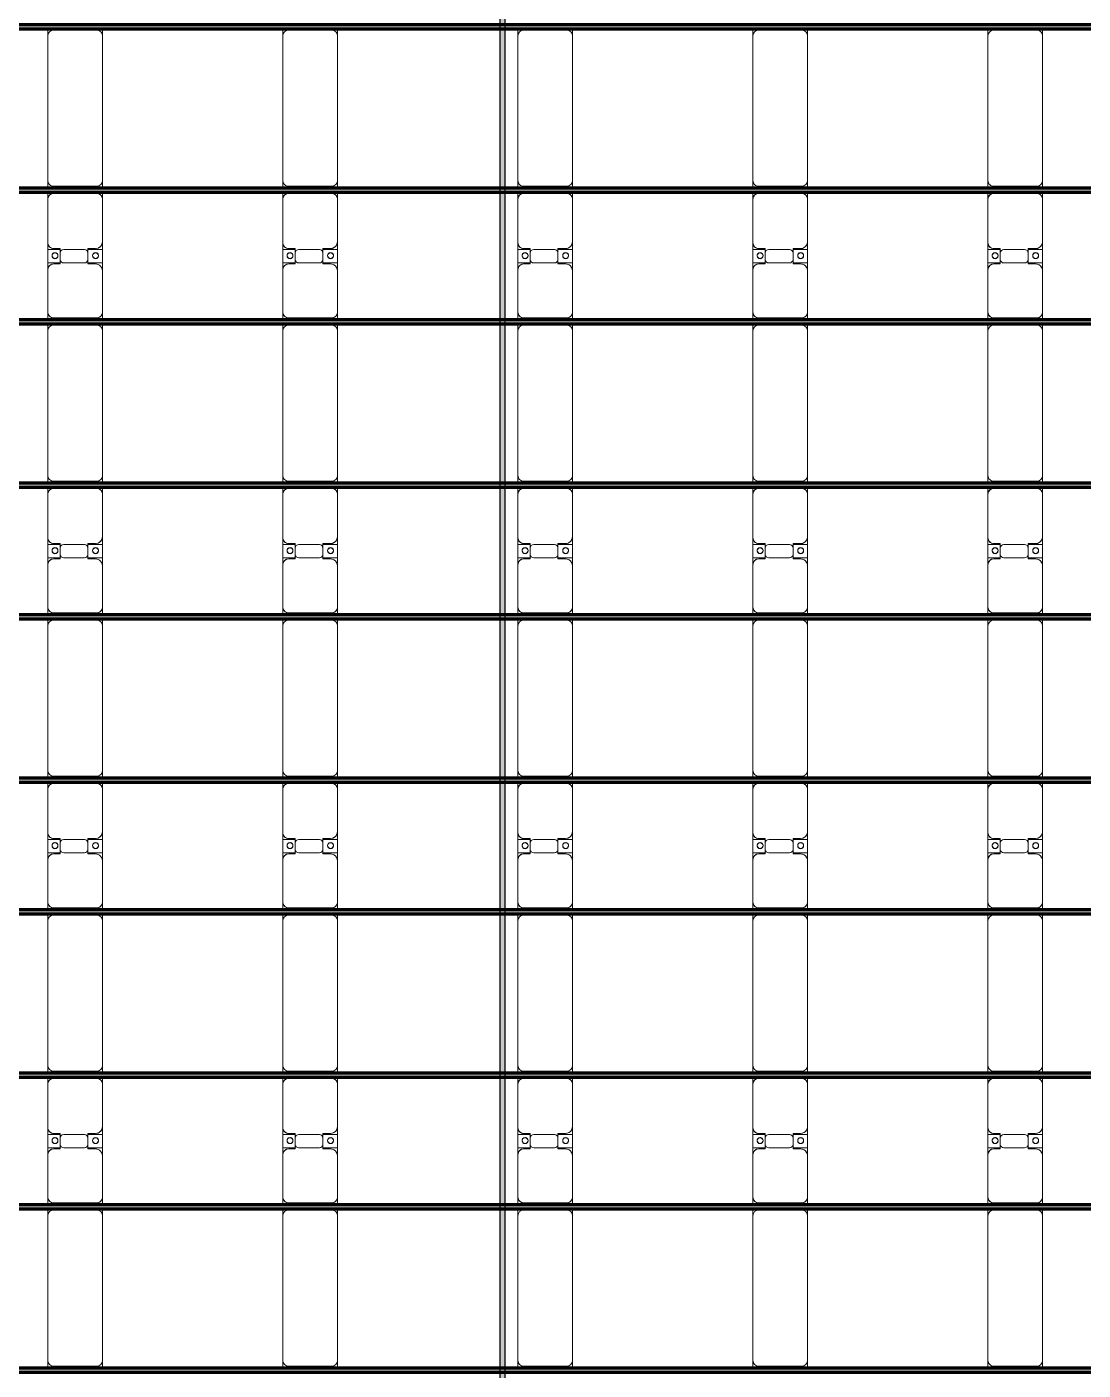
# Model space of a CAD drawing. Header units: millimetres. Extents: x -291190 to 146725, y 19759 to 185158.
# Drawn here: x -29590 to -20602, y 132090 to 143520 of the extents above; entities that cross this region are included whole.
import ezdxf

# ---------------------------------------------------------------- set-up
doc = ezdxf.new("R2010")
doc.units = ezdxf.units.MM
doc.layers.add('A-GENM', color=13, linetype='Continuous', lineweight=9)
doc.layers.add('S-BEAM', color=12, linetype='Continuous', lineweight=9)

# ---------------------------------------------------------------- blocks, each defined once
blk = doc.blocks.new('Dai phao do pin - DẢI PHAO ĐỠ PIN-51784-KHUNG KẾT CẤU BÈ PIN 4')
at = {"layer": 'A-GENM', "color": 7}
for p, q in [((11873, 242), (11930, 242)), ((11873, 242), (11930, 242)), ((13160, 242), (11930, 242)), ((13160, 242), (13223, 242)), ((13160, 242), (13223, 242)), ((13263, 242), (13320, 242)), ((13263, 242), (13320, 242)), ((13680, 242), (13320, 242)), ((13680, 242), (13862, 242)), ((13862, 242), (13680, 242)), ((13748, 242), (13930, 242)), ((13748, 116), (13748, 242)), ((13930, 242), (13748, 242)), ((13862, 242), (13862, 116)), ((14280, 242), (13930, 242)), ((14280, 242), (14343, 242)), ((14280, 242), (14343, 242)), ((14383, 242), (14440, 242)), ((14383, 242), (14440, 242)), ((15670, 242), (14440, 242)), ((15670, 242), (15733, 242)), ((15670, 242), (15733, 242)), ((15773, 242), (15830, 242)), ((15773, 242), (15830, 242)), ((16190, 242), (15830, 242)), ((16190, 242), (16372, 242)), ((16372, 242), (16190, 242)), ((16258, 242), (16440, 242)), ((16258, 116), (16258, 242)), ((16440, 242), (16258, 242)), ((16372, 242), (16372, 116)), ((16790, 242), (16440, 242)), ((16790, 242), (16853, 242)), ((16790, 242), (16853, 242)), ((16893, 242), (16950, 242)), ((16893, 242), (16950, 242)), ((18180, 242), (16950, 242)), ((18180, 242), (18243, 242)), ((18180, 242), (18243, 242)), ((18283, 242), (18340, 242)), ((18283, 242), (18340, 242)), ((18700, 242), (18340, 242)), ((18700, 242), (18882, 242)), ((18882, 242), (18700, 242)), ((18768, 242), (18950, 242)), ((18768, 116), (18768, 242)), ((18950, 242), (18768, 242)), ((18882, 242), (18882, 116)), ((19300, 242), (18950, 242)), ((19300, 242), (19363, 242)), ((19300, 242), (19363, 242)), ((19403, 242), (19460, 242)), ((19403, 242), (19460, 242)), ((20690, 242), (19460, 242)), ((20690, 242), (20753, 242)), ((20690, 242), (20753, 242)), ((20793, 242), (20850, 242)), ((20793, 242), (20850, 242)), ((21210, 242), (20850, 242)), ((21210, 242), (21392, 242)), ((21392, 242), (21210, 242)), ((21278, 242), (21460, 242)), ((21278, 116), (21278, 242)), ((21460, 242), (21278, 242)), ((21392, 242), (21392, 116)), ((21810, 242), (21460, 242)), ((21810, 242), (21873, 242)), ((21810, 242), (21873, 242)), ((21913, 242), (21970, 242)), ((21913, 242), (21970, 242)), ((23200, 242), (21970, 242)), ((23200, 242), (23263, 242)), ((23200, 242), (23263, 242)), ((11880, 192), (11880, -173)), ((13210, -173), (13210, 192)), ((13270, 192), (13270, -173)), ((13740, 118), (13740, 182)), ((13832, 118), (13740, 118)), ((13870, 118), (13778, 118)), ((13870, 182), (13870, 118)), ((14330, -173), (14330, 192)), ((14390, 192), (14390, -173)), ((15720, -173), (15720, 192)), ((15780, 192), (15780, -173)), ((16250, 118), (16250, 182)), ((16342, 118), (16250, 118)), ((16380, 118), (16288, 118)), ((16380, 182), (16380, 118)), ((16840, -173), (16840, 192)), ((16900, 192), (16900, -173)), ((18230, -173), (18230, 192)), ((18290, 192), (18290, -173)), ((18760, 118), (18760, 182)), ((18852, 118), (18760, 118)), ((18890, 118), (18798, 118)), ((18890, 182), (18890, 118)), ((19350, -173), (19350, 192)), ((19410, 192), (19410, -173)), ((20740, -173), (20740, 192)), ((20800, 192), (20800, -173)), ((21270, 118), (21270, 182)), ((21362, 118), (21270, 118)), ((21400, 118), (21308, 118)), ((21400, 182), (21400, 118)), ((21860, -173), (21860, 192)), ((21920, 192), (21920, -173)), ((23250, -173), (23250, 192)), ((13748, 88), (13748, -88)), ((13862, -88), (13862, 88)), ((16258, 88), (16258, -88)), ((16372, -88), (16372, 88)), ((18768, 88), (18768, -88)), ((18882, -88), (18882, 88)), ((21278, 88), (21278, -88)), ((21392, -88), (21392, 88)), ((11930, -223), (11873, -223)), ((11930, -223), (11873, -223)), ((11930, -223), (13160, -223)), ((13223, -223), (13160, -223)), ((13223, -223), (13160, -223)), ((13320, -223), (13263, -223)), ((13320, -223), (13263, -223)), ((13320, -223), (13690, -223)), ((13862, -223), (13690, -223)), ((13690, -223), (13862, -223)), ((13740, -173), (13740, -118)), ((13740, -118), (13832, -118)), ((13748, -223), (13748, -116)), ((13748, -169), (13748, -202)), ((13920, -223), (13748, -223)), ((13748, -223), (13920, -223)), ((13778, -118), (13870, -118)), ((13862, -116), (13862, -223)), ((13870, -118), (13870, -173)), ((13920, -223), (14280, -223)), ((14343, -223), (14280, -223)), ((14343, -223), (14280, -223)), ((14440, -223), (14383, -223)), ((14440, -223), (14383, -223)), ((14440, -223), (15670, -223)), ((15733, -223), (15670, -223)), ((15733, -223), (15670, -223)), ((15830, -223), (15773, -223)), ((15830, -223), (15773, -223)), ((15830, -223), (16200, -223)), ((16372, -223), (16200, -223)), ((16200, -223), (16372, -223)), ((16250, -173), (16250, -118)), ((16250, -118), (16342, -118)), ((16258, -223), (16258, -116)), ((16258, -169), (16258, -202)), ((16430, -223), (16258, -223)), ((16258, -223), (16430, -223)), ((16288, -118), (16380, -118)), ((16372, -116), (16372, -223)), ((16380, -118), (16380, -173)), ((16430, -223), (16790, -223)), ((16853, -223), (16790, -223)), ((16853, -223), (16790, -223)), ((16950, -223), (16893, -223)), ((16950, -223), (16893, -223)), ((16950, -223), (18180, -223)), ((18243, -223), (18180, -223)), ((18243, -223), (18180, -223)), ((18340, -223), (18283, -223)), ((18340, -223), (18283, -223)), ((18340, -223), (18710, -223)), ((18882, -223), (18710, -223)), ((18710, -223), (18882, -223)), ((18760, -173), (18760, -118)), ((18760, -118), (18852, -118)), ((18768, -223), (18768, -116)), ((18768, -169), (18768, -202)), ((18940, -223), (18768, -223)), ((18768, -223), (18940, -223)), ((18798, -118), (18890, -118)), ((18882, -116), (18882, -223)), ((18890, -118), (18890, -173)), ((18940, -223), (19300, -223)), ((19363, -223), (19300, -223)), ((19363, -223), (19300, -223)), ((19460, -223), (19403, -223)), ((19460, -223), (19403, -223)), ((19460, -223), (20690, -223)), ((20753, -223), (20690, -223)), ((20753, -223), (20690, -223)), ((20850, -223), (20793, -223)), ((20850, -223), (20793, -223)), ((20850, -223), (21220, -223)), ((21392, -223), (21220, -223)), ((21220, -223), (21392, -223)), ((21270, -173), (21270, -118)), ((21270, -118), (21362, -118)), ((21278, -223), (21278, -116)), ((21278, -169), (21278, -202)), ((21450, -223), (21278, -223)), ((21278, -223), (21450, -223)), ((21308, -118), (21400, -118)), ((21392, -116), (21392, -223)), ((21400, -118), (21400, -173)), ((21450, -223), (21810, -223)), ((21873, -223), (21810, -223)), ((21873, -223), (21810, -223)), ((21970, -223), (21913, -223)), ((21970, -223), (21913, -223)), ((21970, -223), (23200, -223)), ((23263, -223), (23200, -223)), ((23263, -223), (23200, -223))]:
    blk.add_line(p, q, dxfattribs=at)
for centre, radius, start, end in [((11930, 192), 50, 90, 180), ((11930, 192), 50, 105, 120), ((13160, 192), 50, 360, 90), ((13160, 192), 50, 60, 90), ((13320, 192), 50, 90, 180), ((13320, 192), 50, 105, 180), ((13680, 182), 60, 360, 90), ((13680, 182), 60, 45, 60), ((13680, 182), 60, 360, 60), ((13680, 182), 60, 45, 60), ((13930, 182), 60, 90, 180), ((13930, 182), 60, 120, 180), ((14280, 192), 50, 360, 90), ((14280, 192), 50, 360, 75), ((14440, 192), 50, 90, 180), ((14440, 192), 50, 105, 120), ((15670, 192), 50, 360, 90), ((15670, 192), 50, 60, 90), ((15830, 192), 50, 90, 180), ((15830, 192), 50, 105, 180), ((16190, 182), 60, 360, 90), ((16190, 182), 60, 45, 60), ((16190, 182), 60, 360, 60), ((16190, 182), 60, 45, 60), ((16440, 182), 60, 90, 180), ((16440, 182), 60, 120, 180), ((16790, 192), 50, 360, 90), ((16790, 192), 50, 360, 75), ((16950, 192), 50, 90, 180), ((16950, 192), 50, 105, 120), ((18180, 192), 50, 360, 90), ((18180, 192), 50, 60, 90), ((18340, 192), 50, 90, 180), ((18340, 192), 50, 105, 180), ((18700, 182), 60, 360, 90), ((18700, 182), 60, 45, 60), ((18700, 182), 60, 360, 60), ((18700, 182), 60, 45, 60), ((18950, 182), 60, 90, 180), ((18950, 182), 60, 120, 180), ((19300, 192), 50, 360, 90), ((19300, 192), 50, 360, 75), ((19460, 192), 50, 90, 180), ((19460, 192), 50, 105, 120), ((20690, 192), 50, 360, 90), ((20690, 192), 50, 60, 90), ((20850, 192), 50, 90, 180), ((20850, 192), 50, 105, 180), ((21210, 182), 60, 360, 90), ((21210, 182), 60, 45, 60), ((21210, 182), 60, 360, 60), ((21210, 182), 60, 45, 60), ((21460, 182), 60, 90, 180), ((21460, 182), 60, 120, 180), ((21810, 192), 50, 360, 90), ((21810, 192), 50, 360, 75), ((21970, 192), 50, 90, 180), ((21970, 192), 50, 105, 120), ((23200, 192), 50, 360, 90), ((23200, 192), 50, 60, 90), ((11930, 192), 50, 150, 180), ((13160, 192), 50, 15, 30), ((13778, 88), 30, 90, 180), ((13799, 183), 25, 0, 180), ((13799, 183), 25, 360, 165), ((13799, 183), 25, 180, 0), ((13801, 183), 25, 0, 180), ((13801, 183), 25, 90, 180), ((13801, 183), 25, 180, 0), ((13801, 183), 25, 180, 270), ((13799, 183), 25, 210, 255), ((13799, 183), 25, 270, 360), ((13801, 183), 25, 15, 75), ((13801, 183), 25, 285, 330), ((13832, 88), 30, 360, 90), ((14440, 192), 50, 150, 180), ((15670, 192), 50, 15, 30), ((16288, 88), 30, 90, 180), ((16309, 183), 25, 0, 180), ((16309, 183), 25, 360, 165), ((16309, 183), 25, 180, 0), ((16311, 183), 25, 0, 180), ((16311, 183), 25, 90, 180), ((16311, 183), 25, 180, 0), ((16311, 183), 25, 180, 270), ((16309, 183), 25, 210, 255), ((16309, 183), 25, 270, 360), ((16311, 183), 25, 15, 75), ((16311, 183), 25, 285, 330), ((16342, 88), 30, 360, 90), ((16950, 192), 50, 150, 180), ((18180, 192), 50, 15, 30), ((18798, 88), 30, 90, 180), ((18819, 183), 25, 0, 180), ((18819, 183), 25, 360, 165), ((18819, 183), 25, 180, 0), ((18821, 183), 25, 0, 180), ((18821, 183), 25, 90, 180), ((18821, 183), 25, 180, 0), ((18821, 183), 25, 180, 270), ((18819, 183), 25, 210, 255), ((18819, 183), 25, 270, 360), ((18821, 183), 25, 15, 75), ((18821, 183), 25, 285, 330), ((18852, 88), 30, 360, 90), ((19460, 192), 50, 150, 180), ((20690, 192), 50, 15, 30), ((21308, 88), 30, 90, 180), ((21329, 183), 25, 0, 180), ((21329, 183), 25, 360, 165), ((21329, 183), 25, 180, 0), ((21331, 183), 25, 0, 180), ((21331, 183), 25, 90, 180), ((21331, 183), 25, 180, 0), ((21331, 183), 25, 180, 270), ((21329, 183), 25, 210, 255), ((21329, 183), 25, 270, 360), ((21331, 183), 25, 15, 75), ((21331, 183), 25, 285, 330), ((21362, 88), 30, 360, 90), ((21970, 192), 50, 150, 180), ((23200, 192), 50, 15, 30), ((13778, -88), 30, 180, 270), ((13832, -88), 30, 270, 360), ((16288, -88), 30, 180, 270), ((16342, -88), 30, 270, 360), ((18798, -88), 30, 180, 270), ((18852, -88), 30, 270, 360), ((21308, -88), 30, 180, 270), ((21362, -88), 30, 270, 360), ((11930, -173), 50, 180, 270), ((11930, -173), 50, 180, 210), ((11930, -173), 50, 240, 270), ((13160, -173), 50, 270, 360), ((13160, -173), 50, 285, 300), ((13160, -173), 50, 330, 360), ((13320, -173), 50, 180, 270), ((13320, -173), 50, 180, 255), ((13690, -173), 50, 270, 360), ((13690, -173), 50, 285, 360), ((13690, -173), 50, 315, 0), ((13690, -173), 50, 315, 0), ((13799, -162), 25, 0, 180), ((13799, -162), 25, 105, 165), ((13799, -162), 25, 180, 0), ((13799, -162), 25, 195, 360), ((13801, -162), 25, 0, 180), ((13801, -162), 25, 105, 180), ((13801, -162), 25, 180, 0), ((13801, -162), 25, 180, 270), ((13799, -162), 25, 360, 75), ((13801, -162), 25, 15, 75), ((13801, -162), 25, 285, 345), ((13920, -173), 50, 180, 270), ((13920, -173), 50, 180, 255), ((13920, -173), 50, 210, 225), ((13920, -173), 50, 210, 225), ((14280, -173), 50, 270, 360), ((14280, -173), 50, 285, 360), ((14440, -173), 50, 180, 270), ((14440, -173), 50, 180, 210), ((14440, -173), 50, 240, 270), ((15670, -173), 50, 270, 360), ((15670, -173), 50, 285, 300), ((15670, -173), 50, 330, 360), ((15830, -173), 50, 180, 270), ((15830, -173), 50, 180, 255), ((16200, -173), 50, 270, 360), ((16200, -173), 50, 285, 360), ((16200, -173), 50, 315, 0), ((16200, -173), 50, 315, 0), ((16309, -162), 25, 0, 180), ((16309, -162), 25, 105, 165), ((16309, -162), 25, 180, 360), ((16309, -162), 25, 195, 360), ((16311, -162), 25, 0, 180), ((16311, -162), 25, 105, 180), ((16311, -162), 25, 180, 0), ((16311, -162), 25, 180, 270), ((16309, -162), 25, 360, 75), ((16311, -162), 25, 15, 75), ((16311, -162), 25, 285, 345), ((16430, -173), 50, 180, 270), ((16430, -173), 50, 180, 255), ((16430, -173), 50, 210, 225), ((16430, -173), 50, 210, 225), ((16790, -173), 50, 270, 360), ((16790, -173), 50, 285, 360), ((16950, -173), 50, 180, 270), ((16950, -173), 50, 180, 210), ((16950, -173), 50, 240, 270), ((18180, -173), 50, 270, 360), ((18180, -173), 50, 285, 300), ((18180, -173), 50, 330, 360), ((18340, -173), 50, 180, 270), ((18340, -173), 50, 180, 255), ((18710, -173), 50, 270, 360), ((18710, -173), 50, 285, 360), ((18710, -173), 50, 315, 0), ((18710, -173), 50, 315, 0), ((18819, -162), 25, 0, 180), ((18819, -162), 25, 105, 165), ((18819, -162), 25, 180, 0), ((18819, -162), 25, 195, 360), ((18821, -162), 25, 0, 180), ((18821, -162), 25, 105, 180), ((18821, -162), 25, 180, 0), ((18821, -162), 25, 180, 270), ((18819, -162), 25, 360, 75), ((18821, -162), 25, 15, 75), ((18821, -162), 25, 285, 345), ((18940, -173), 50, 180, 270), ((18940, -173), 50, 180, 255), ((18940, -173), 50, 210, 225), ((18940, -173), 50, 210, 225), ((19300, -173), 50, 270, 360), ((19300, -173), 50, 285, 360), ((19460, -173), 50, 180, 270), ((19460, -173), 50, 180, 210), ((19460, -173), 50, 240, 270), ((20690, -173), 50, 270, 360), ((20690, -173), 50, 285, 300), ((20690, -173), 50, 330, 360), ((20850, -173), 50, 180, 270), ((20850, -173), 50, 180, 255), ((21220, -173), 50, 270, 360), ((21220, -173), 50, 285, 360), ((21220, -173), 50, 315, 360), ((21220, -173), 50, 315, 360), ((21329, -162), 25, 0, 180), ((21329, -162), 25, 105, 165), ((21329, -162), 25, 180, 0), ((21329, -162), 25, 195, 360), ((21331, -162), 25, 0, 180), ((21331, -162), 25, 105, 180), ((21331, -162), 25, 180, 0), ((21331, -162), 25, 180, 270), ((21329, -162), 25, 360, 75), ((21331, -162), 25, 15, 75), ((21331, -162), 25, 285, 345), ((21450, -173), 50, 180, 270), ((21450, -173), 50, 180, 255), ((21450, -173), 50, 210, 225), ((21450, -173), 50, 210, 225), ((21810, -173), 50, 270, 360), ((21810, -173), 50, 285, 360), ((21970, -173), 50, 180, 270), ((21970, -173), 50, 180, 210), ((21970, -173), 50, 240, 270), ((23200, -173), 50, 270, 360), ((23200, -173), 50, 285, 300), ((23200, -173), 50, 330, 360)]:
    blk.add_arc(centre, radius, start, end, dxfattribs=at)
blk = doc.blocks.new('Dai phao do pin - DẢI PHAO ĐỠ PIN-V15-KHUNG KẾT CẤU BÈ PIN 4')
at = {"layer": 'A-GENM', "color": 7}
for p, q in [((11873, 242), (11930, 242)), ((11873, 242), (11930, 242)), ((13160, 242), (11930, 242)), ((13160, 242), (13223, 242)), ((13160, 242), (13223, 242)), ((13263, 242), (13320, 242)), ((13263, 242), (13320, 242)), ((13680, 242), (13320, 242)), ((13680, 242), (13862, 242)), ((13862, 242), (13680, 242)), ((13748, 242), (13930, 242)), ((13748, 116), (13748, 242)), ((13930, 242), (13748, 242)), ((13862, 242), (13862, 116)), ((14280, 242), (13930, 242)), ((14280, 242), (14343, 242)), ((14280, 242), (14343, 242)), ((14383, 242), (14440, 242)), ((14383, 242), (14440, 242)), ((15670, 242), (14440, 242)), ((15670, 242), (15733, 242)), ((15670, 242), (15733, 242)), ((15773, 242), (15830, 242)), ((15773, 242), (15830, 242)), ((16190, 242), (15830, 242)), ((16190, 242), (16372, 242)), ((16372, 242), (16190, 242)), ((16258, 242), (16440, 242)), ((16258, 116), (16258, 242)), ((16440, 242), (16258, 242)), ((16372, 242), (16372, 116)), ((16790, 242), (16440, 242)), ((16790, 242), (16853, 242)), ((16790, 242), (16853, 242)), ((16893, 242), (16950, 242)), ((16893, 242), (16950, 242)), ((18180, 242), (16950, 242)), ((18180, 242), (18243, 242)), ((18180, 242), (18243, 242)), ((18283, 242), (18340, 242)), ((18283, 242), (18340, 242)), ((18700, 242), (18340, 242)), ((18700, 242), (18882, 242)), ((18882, 242), (18700, 242)), ((18768, 242), (18950, 242)), ((18768, 116), (18768, 242)), ((18950, 242), (18768, 242)), ((18882, 242), (18882, 116)), ((19300, 242), (18950, 242)), ((19300, 242), (19363, 242)), ((19300, 242), (19363, 242)), ((19403, 242), (19460, 242)), ((19403, 242), (19460, 242)), ((20690, 242), (19460, 242)), ((20690, 242), (20753, 242)), ((20690, 242), (20753, 242)), ((20793, 242), (20850, 242)), ((20793, 242), (20850, 242)), ((21210, 242), (20850, 242)), ((21210, 242), (21392, 242)), ((21392, 242), (21210, 242)), ((21278, 242), (21460, 242)), ((21278, 116), (21278, 242)), ((21460, 242), (21278, 242)), ((21392, 242), (21392, 116)), ((21810, 242), (21460, 242)), ((21810, 242), (21873, 242)), ((21810, 242), (21873, 242)), ((21913, 242), (21970, 242)), ((21913, 242), (21970, 242)), ((23200, 242), (21970, 242)), ((23200, 242), (23263, 242)), ((23200, 242), (23263, 242)), ((11880, 192), (11880, -173)), ((13210, -173), (13210, 192)), ((13270, 192), (13270, -173)), ((13740, 118), (13740, 182)), ((13832, 118), (13740, 118)), ((13870, 118), (13778, 118)), ((13870, 182), (13870, 118)), ((14330, -173), (14330, 192)), ((14390, 192), (14390, -173)), ((15720, -173), (15720, 192)), ((15780, 192), (15780, -173)), ((16250, 118), (16250, 182)), ((16342, 118), (16250, 118)), ((16380, 118), (16288, 118)), ((16380, 182), (16380, 118)), ((16840, -173), (16840, 192)), ((16900, 192), (16900, -173)), ((18230, -173), (18230, 192)), ((18290, 192), (18290, -173)), ((18760, 118), (18760, 182)), ((18852, 118), (18760, 118)), ((18890, 118), (18798, 118)), ((18890, 182), (18890, 118)), ((19350, -173), (19350, 192)), ((19410, 192), (19410, -173)), ((20740, -173), (20740, 192)), ((20800, 192), (20800, -173)), ((21270, 118), (21270, 182)), ((21362, 118), (21270, 118)), ((21400, 118), (21308, 118)), ((21400, 182), (21400, 118)), ((21860, -173), (21860, 192)), ((21920, 192), (21920, -173)), ((23250, -173), (23250, 192)), ((13748, 88), (13748, -88)), ((13862, -88), (13862, 88)), ((16258, 88), (16258, -88)), ((16372, -88), (16372, 88)), ((18768, 88), (18768, -88)), ((18882, -88), (18882, 88)), ((21278, 88), (21278, -88)), ((21392, -88), (21392, 88)), ((11930, -223), (11873, -223)), ((11930, -223), (11873, -223)), ((11930, -223), (13160, -223)), ((13223, -223), (13160, -223)), ((13223, -223), (13160, -223)), ((13320, -223), (13263, -223)), ((13320, -223), (13263, -223)), ((13320, -223), (13690, -223)), ((13862, -223), (13690, -223)), ((13690, -223), (13862, -223)), ((13740, -173), (13740, -118)), ((13740, -118), (13832, -118)), ((13748, -223), (13748, -116)), ((13748, -175), (13748, -202)), ((13920, -223), (13748, -223)), ((13748, -223), (13920, -223)), ((13778, -118), (13870, -118)), ((13862, -116), (13862, -223)), ((13870, -118), (13870, -173)), ((13920, -223), (14280, -223)), ((14343, -223), (14280, -223)), ((14343, -223), (14280, -223)), ((14440, -223), (14383, -223)), ((14440, -223), (14383, -223)), ((14440, -223), (15670, -223)), ((15733, -223), (15670, -223)), ((15733, -223), (15670, -223)), ((15830, -223), (15773, -223)), ((15830, -223), (15773, -223)), ((15830, -223), (16200, -223)), ((16372, -223), (16200, -223)), ((16200, -223), (16372, -223)), ((16250, -173), (16250, -118)), ((16250, -118), (16342, -118)), ((16258, -223), (16258, -116)), ((16258, -175), (16258, -202)), ((16430, -223), (16258, -223)), ((16258, -223), (16430, -223)), ((16288, -118), (16380, -118)), ((16372, -116), (16372, -223)), ((16380, -118), (16380, -173)), ((16430, -223), (16790, -223)), ((16853, -223), (16790, -223)), ((16853, -223), (16790, -223)), ((16950, -223), (16893, -223)), ((16950, -223), (16893, -223)), ((16950, -223), (18180, -223)), ((18243, -223), (18180, -223)), ((18243, -223), (18180, -223)), ((18340, -223), (18283, -223)), ((18340, -223), (18283, -223)), ((18340, -223), (18710, -223)), ((18882, -223), (18710, -223)), ((18710, -223), (18882, -223)), ((18760, -173), (18760, -118)), ((18760, -118), (18852, -118)), ((18768, -223), (18768, -116)), ((18768, -175), (18768, -202)), ((18940, -223), (18768, -223)), ((18768, -223), (18940, -223)), ((18798, -118), (18890, -118)), ((18882, -116), (18882, -223)), ((18890, -118), (18890, -173)), ((18940, -223), (19300, -223)), ((19363, -223), (19300, -223)), ((19363, -223), (19300, -223)), ((19460, -223), (19403, -223)), ((19460, -223), (19403, -223)), ((19460, -223), (20690, -223)), ((20753, -223), (20690, -223)), ((20753, -223), (20690, -223)), ((20850, -223), (20793, -223)), ((20850, -223), (20793, -223)), ((20850, -223), (21220, -223)), ((21392, -223), (21220, -223)), ((21220, -223), (21392, -223)), ((21270, -173), (21270, -118)), ((21270, -118), (21362, -118)), ((21278, -223), (21278, -116)), ((21278, -175), (21278, -202)), ((21450, -223), (21278, -223)), ((21278, -223), (21450, -223)), ((21308, -118), (21400, -118)), ((21392, -116), (21392, -223)), ((21400, -118), (21400, -173)), ((21450, -223), (21810, -223)), ((21873, -223), (21810, -223)), ((21873, -223), (21810, -223)), ((21970, -223), (21913, -223)), ((21970, -223), (21913, -223)), ((21970, -223), (23200, -223)), ((23263, -223), (23200, -223)), ((23263, -223), (23200, -223))]:
    blk.add_line(p, q, dxfattribs=at)
for centre, radius, start, end in [((11930, 192), 50, 90, 180), ((11930, 192), 50, 105, 120), ((13160, 192), 50, 360, 90), ((13160, 192), 50, 60, 90), ((13320, 192), 50, 90, 180), ((13320, 192), 50, 105, 180), ((13680, 182), 60, 360, 90), ((13680, 182), 60, 45, 60), ((13680, 182), 60, 360, 60), ((13680, 182), 60, 45, 60), ((13930, 182), 60, 90, 180), ((13930, 182), 60, 120, 180), ((14280, 192), 50, 360, 90), ((14280, 192), 50, 360, 75), ((14440, 192), 50, 90, 180), ((14440, 192), 50, 105, 120), ((15670, 192), 50, 360, 90), ((15670, 192), 50, 60, 90), ((15830, 192), 50, 90, 180), ((15830, 192), 50, 105, 180), ((16190, 182), 60, 360, 90), ((16190, 182), 60, 45, 60), ((16190, 182), 60, 360, 60), ((16190, 182), 60, 45, 60), ((16440, 182), 60, 90, 180), ((16440, 182), 60, 120, 180), ((16790, 192), 50, 360, 90), ((16790, 192), 50, 360, 75), ((16950, 192), 50, 90, 180), ((16950, 192), 50, 105, 120), ((18180, 192), 50, 360, 90), ((18180, 192), 50, 60, 90), ((18340, 192), 50, 90, 180), ((18340, 192), 50, 105, 180), ((18700, 182), 60, 360, 90), ((18700, 182), 60, 45, 60), ((18700, 182), 60, 360, 60), ((18700, 182), 60, 45, 60), ((18950, 182), 60, 90, 180), ((18950, 182), 60, 120, 180), ((19300, 192), 50, 360, 90), ((19300, 192), 50, 360, 75), ((19460, 192), 50, 90, 180), ((19460, 192), 50, 105, 120), ((20690, 192), 50, 360, 90), ((20690, 192), 50, 60, 90), ((20850, 192), 50, 90, 180), ((20850, 192), 50, 105, 180), ((21210, 182), 60, 360, 90), ((21210, 182), 60, 45, 60), ((21210, 182), 60, 360, 60), ((21210, 182), 60, 45, 60), ((21460, 182), 60, 90, 180), ((21460, 182), 60, 120, 180), ((21810, 192), 50, 360, 90), ((21810, 192), 50, 360, 75), ((21970, 192), 50, 90, 180), ((21970, 192), 50, 105, 120), ((23200, 192), 50, 360, 90), ((23200, 192), 50, 60, 90), ((11930, 192), 50, 150, 180), ((13160, 192), 50, 15, 30), ((13778, 88), 30, 90, 180), ((13799, 183), 25, 0, 180), ((13799, 183), 25, 360, 165), ((13799, 183), 25, 180, 0), ((13801, 183), 25, 0, 180), ((13801, 183), 25, 90, 180), ((13801, 183), 25, 180, 0), ((13801, 183), 25, 180, 270), ((13799, 183), 25, 210, 255), ((13799, 183), 25, 270, 360), ((13801, 183), 25, 15, 75), ((13801, 183), 25, 285, 330), ((13832, 88), 30, 360, 90), ((14440, 192), 50, 150, 180), ((15670, 192), 50, 15, 30), ((16288, 88), 30, 90, 180), ((16309, 183), 25, 0, 180), ((16309, 183), 25, 360, 165), ((16309, 183), 25, 180, 0), ((16311, 183), 25, 0, 180), ((16311, 183), 25, 90, 180), ((16311, 183), 25, 180, 0), ((16311, 183), 25, 180, 270), ((16309, 183), 25, 210, 255), ((16309, 183), 25, 270, 360), ((16311, 183), 25, 15, 75), ((16311, 183), 25, 285, 330), ((16342, 88), 30, 360, 90), ((16950, 192), 50, 150, 180), ((18180, 192), 50, 15, 30), ((18798, 88), 30, 90, 180), ((18819, 183), 25, 0, 180), ((18819, 183), 25, 360, 165), ((18819, 183), 25, 180, 0), ((18821, 183), 25, 0, 180), ((18821, 183), 25, 90, 180), ((18821, 183), 25, 180, 0), ((18821, 183), 25, 180, 270), ((18819, 183), 25, 210, 255), ((18819, 183), 25, 270, 360), ((18821, 183), 25, 15, 75), ((18821, 183), 25, 285, 330), ((18852, 88), 30, 360, 90), ((19460, 192), 50, 150, 180), ((20690, 192), 50, 15, 30), ((21308, 88), 30, 90, 180), ((21329, 183), 25, 0, 180), ((21329, 183), 25, 360, 165), ((21329, 183), 25, 180, 0), ((21331, 183), 25, 0, 180), ((21331, 183), 25, 90, 180), ((21331, 183), 25, 180, 0), ((21331, 183), 25, 180, 270), ((21329, 183), 25, 210, 255), ((21329, 183), 25, 270, 360), ((21331, 183), 25, 15, 75), ((21331, 183), 25, 285, 330), ((21362, 88), 30, 360, 90), ((21970, 192), 50, 150, 180), ((23200, 192), 50, 15, 30), ((13778, -88), 30, 180, 270), ((13832, -88), 30, 270, 360), ((16288, -88), 30, 180, 270), ((16342, -88), 30, 270, 360), ((18798, -88), 30, 180, 270), ((18852, -88), 30, 270, 360), ((21308, -88), 30, 180, 270), ((21362, -88), 30, 270, 360), ((11930, -173), 50, 180, 270), ((11930, -173), 50, 181.2575, 210), ((11930, -173), 50, 240, 270), ((13160, -173), 50, 270, 360), ((13160, -173), 50, 285, 300), ((13160, -173), 50, 330, 358.7425), ((13320, -173), 50, 180, 270), ((13320, -173), 50, 181.2575, 255), ((13690, -173), 50, 270, 360), ((13690, -173), 50, 285, 358.7425), ((13690, -173), 50, 315, 358.7425), ((13690, -173), 50, 315, 358.7425), ((13799, -162), 25, 0, 180), ((13799, -162), 25, 105, 165), ((13799, -162), 25, 180, 0), ((13799, -162), 25, 195, 360), ((13801, -162), 25, 0, 180), ((13801, -162), 25, 105, 180), ((13801, -162), 25, 180, 0), ((13801, -162), 25, 180, 270), ((13799, -162), 25, 360, 75), ((13801, -162), 25, 15, 75), ((13801, -162), 25, 285, 345), ((13920, -173), 50, 180, 270), ((13920, -173), 50, 181.2575, 255), ((13920, -173), 50, 210, 225), ((13920, -173), 50, 210, 225), ((14280, -173), 50, 270, 360), ((14280, -173), 50, 285, 358.7425), ((14440, -173), 50, 180, 270), ((14440, -173), 50, 181.2575, 210), ((14440, -173), 50, 240, 270), ((15670, -173), 50, 270, 360), ((15670, -173), 50, 285, 300), ((15670, -173), 50, 330, 358.7425), ((15830, -173), 50, 180, 270), ((15830, -173), 50, 181.2575, 255), ((16200, -173), 50, 270, 360), ((16200, -173), 50, 285, 358.7425), ((16200, -173), 50, 315, 358.7425), ((16200, -173), 50, 315, 358.7425), ((16309, -162), 25, 0, 180), ((16309, -162), 25, 105, 165), ((16309, -162), 25, 180, 360), ((16309, -162), 25, 195, 360), ((16311, -162), 25, 0, 180), ((16311, -162), 25, 105, 180), ((16311, -162), 25, 180, 0), ((16311, -162), 25, 180, 270), ((16309, -162), 25, 360, 75), ((16311, -162), 25, 15, 75), ((16311, -162), 25, 285, 345), ((16430, -173), 50, 180, 270), ((16430, -173), 50, 181.2575, 255), ((16430, -173), 50, 210, 225), ((16430, -173), 50, 210, 225), ((16790, -173), 50, 270, 360), ((16790, -173), 50, 285, 358.7425), ((16950, -173), 50, 180, 270), ((16950, -173), 50, 181.2575, 210), ((16950, -173), 50, 240, 270), ((18180, -173), 50, 270, 360), ((18180, -173), 50, 285, 300), ((18180, -173), 50, 330, 358.7425), ((18340, -173), 50, 180, 270), ((18340, -173), 50, 181.2575, 255), ((18710, -173), 50, 270, 360), ((18710, -173), 50, 285, 358.7425), ((18710, -173), 50, 315, 358.7425), ((18710, -173), 50, 315, 358.7425), ((18819, -162), 25, 0, 180), ((18819, -162), 25, 105, 165), ((18819, -162), 25, 180, 0), ((18819, -162), 25, 195, 360), ((18821, -162), 25, 0, 180), ((18821, -162), 25, 105, 180), ((18821, -162), 25, 180, 0), ((18821, -162), 25, 180, 270), ((18819, -162), 25, 360, 75), ((18821, -162), 25, 15, 75), ((18821, -162), 25, 285, 345), ((18940, -173), 50, 180, 270), ((18940, -173), 50, 181.2575, 255), ((18940, -173), 50, 210, 225), ((18940, -173), 50, 210, 225), ((19300, -173), 50, 270, 360), ((19300, -173), 50, 285, 360), ((19460, -173), 50, 180, 270), ((19460, -173), 50, 180, 210), ((19460, -173), 50, 240, 270), ((20690, -173), 50, 270, 360), ((20690, -173), 50, 285, 300), ((20690, -173), 50, 330, 358.7425), ((20850, -173), 50, 180, 270), ((20850, -173), 50, 181.2575, 255), ((21220, -173), 50, 270, 360), ((21220, -173), 50, 285, 358.7425), ((21220, -173), 50, 315, 358.7425), ((21220, -173), 50, 315, 358.7425), ((21329, -162), 25, 0, 180), ((21329, -162), 25, 105, 165), ((21329, -162), 25, 180, 0), ((21329, -162), 25, 195, 360), ((21331, -162), 25, 0, 180), ((21331, -162), 25, 105, 180), ((21331, -162), 25, 180, 0), ((21331, -162), 25, 180, 270), ((21329, -162), 25, 360, 75), ((21331, -162), 25, 15, 75), ((21331, -162), 25, 285, 345), ((21450, -173), 50, 180, 270), ((21450, -173), 50, 181.2575, 255), ((21450, -173), 50, 210, 225), ((21450, -173), 50, 210, 225), ((21810, -173), 50, 270, 360), ((21810, -173), 50, 285, 358.7425), ((21970, -173), 50, 180, 270), ((21970, -173), 50, 181.2575, 210), ((21970, -173), 50, 240, 270), ((23200, -173), 50, 270, 360), ((23200, -173), 50, 285, 300), ((23200, -173), 50, 330, 360)]:
    blk.add_arc(centre, radius, start, end, dxfattribs=at)
blk = doc.blocks.new('Dai phao do pin - DẢI PHAO ĐỠ PIN-V16-KHUNG KẾT CẤU BÈ PIN 4')
at = {"layer": 'A-GENM', "color": 7}
for p, q in [((11873, 242), (11930, 242)), ((11873, 242), (11930, 242)), ((13160, 242), (11930, 242)), ((13160, 242), (13223, 242)), ((13160, 242), (13223, 242)), ((13263, 242), (13320, 242)), ((13263, 242), (13320, 242)), ((13680, 242), (13320, 242)), ((13680, 242), (13862, 242)), ((13862, 242), (13680, 242)), ((13748, 242), (13930, 242)), ((13748, 116), (13748, 242)), ((13930, 242), (13748, 242)), ((13862, 242), (13862, 116)), ((14280, 242), (13930, 242)), ((14280, 242), (14343, 242)), ((14280, 242), (14343, 242)), ((14383, 242), (14440, 242)), ((14383, 242), (14440, 242)), ((15670, 242), (14440, 242)), ((15670, 242), (15733, 242)), ((15670, 242), (15733, 242)), ((15773, 242), (15830, 242)), ((15773, 242), (15830, 242)), ((16190, 242), (15830, 242)), ((16190, 242), (16372, 242)), ((16372, 242), (16190, 242)), ((16258, 242), (16440, 242)), ((16258, 116), (16258, 242)), ((16440, 242), (16258, 242)), ((16372, 242), (16372, 116)), ((16790, 242), (16440, 242)), ((16790, 242), (16853, 242)), ((16790, 242), (16853, 242)), ((16893, 242), (16950, 242)), ((16893, 242), (16950, 242)), ((18180, 242), (16950, 242)), ((18180, 242), (18243, 242)), ((18180, 242), (18243, 242)), ((18283, 242), (18340, 242)), ((18283, 242), (18340, 242)), ((18700, 242), (18340, 242)), ((18700, 242), (18882, 242)), ((18882, 242), (18700, 242)), ((18768, 242), (18950, 242)), ((18768, 116), (18768, 242)), ((18950, 242), (18768, 242)), ((18882, 242), (18882, 116)), ((19300, 242), (18950, 242)), ((19300, 242), (19363, 242)), ((19300, 242), (19363, 242)), ((19403, 242), (19460, 242)), ((19403, 242), (19460, 242)), ((20690, 242), (19460, 242)), ((20690, 242), (20753, 242)), ((20690, 242), (20753, 242)), ((20793, 242), (20850, 242)), ((20793, 242), (20850, 242)), ((21210, 242), (20850, 242)), ((21210, 242), (21392, 242)), ((21392, 242), (21210, 242)), ((21278, 242), (21460, 242)), ((21278, 116), (21278, 242)), ((21460, 242), (21278, 242)), ((21392, 242), (21392, 116)), ((21810, 242), (21460, 242)), ((21810, 242), (21873, 242)), ((21810, 242), (21873, 242)), ((21913, 242), (21970, 242)), ((21913, 242), (21970, 242)), ((23200, 242), (21970, 242)), ((23200, 242), (23263, 242)), ((23200, 242), (23263, 242)), ((11880, 192), (11880, -173)), ((13210, -173), (13210, 192)), ((13270, 192), (13270, -173)), ((13740, 118), (13740, 182)), ((13832, 118), (13740, 118)), ((13870, 118), (13778, 118)), ((13870, 182), (13870, 118)), ((14330, -173), (14330, 192)), ((14390, 192), (14390, -173)), ((15720, -173), (15720, 192)), ((15780, 192), (15780, -173)), ((16250, 118), (16250, 182)), ((16342, 118), (16250, 118)), ((16380, 118), (16288, 118)), ((16380, 182), (16380, 118)), ((16840, -173), (16840, 192)), ((16900, 192), (16900, -173)), ((18230, -173), (18230, 192)), ((18290, 192), (18290, -173)), ((18760, 118), (18760, 182)), ((18852, 118), (18760, 118)), ((18890, 118), (18798, 118)), ((18890, 182), (18890, 118)), ((19350, -173), (19350, 192)), ((19410, 192), (19410, -173)), ((20740, -173), (20740, 192)), ((20800, 192), (20800, -173)), ((21270, 118), (21270, 182)), ((21362, 118), (21270, 118)), ((21400, 118), (21308, 118)), ((21400, 182), (21400, 118)), ((21860, -173), (21860, 192)), ((21920, 192), (21920, -173)), ((23250, -173), (23250, 192)), ((13748, 88), (13748, -88)), ((13862, -88), (13862, 88)), ((16258, 88), (16258, -88)), ((16372, -88), (16372, 88)), ((18768, 88), (18768, -88)), ((18882, -88), (18882, 88)), ((21278, 88), (21278, -88)), ((21392, -88), (21392, 88)), ((11930, -223), (11873, -223)), ((11930, -223), (11873, -223)), ((11930, -223), (13160, -223)), ((13223, -223), (13160, -223)), ((13223, -223), (13160, -223)), ((13320, -223), (13263, -223)), ((13320, -223), (13263, -223)), ((13320, -223), (13690, -223)), ((13862, -223), (13690, -223)), ((13690, -223), (13862, -223)), ((13740, -173), (13740, -118)), ((13740, -118), (13832, -118)), ((13748, -223), (13748, -116)), ((13748, -169), (13748, -202)), ((13920, -223), (13748, -223)), ((13748, -223), (13920, -223)), ((13778, -118), (13870, -118)), ((13862, -116), (13862, -223)), ((13870, -118), (13870, -173)), ((13920, -223), (14280, -223)), ((14343, -223), (14280, -223)), ((14343, -223), (14280, -223)), ((14440, -223), (14383, -223)), ((14440, -223), (14383, -223)), ((14440, -223), (15670, -223)), ((15733, -223), (15670, -223)), ((15733, -223), (15670, -223)), ((15830, -223), (15773, -223)), ((15830, -223), (15773, -223)), ((15830, -223), (16200, -223)), ((16372, -223), (16200, -223)), ((16200, -223), (16372, -223)), ((16250, -173), (16250, -118)), ((16250, -118), (16342, -118)), ((16258, -223), (16258, -116)), ((16258, -169), (16258, -202)), ((16430, -223), (16258, -223)), ((16258, -223), (16430, -223)), ((16288, -118), (16380, -118)), ((16372, -116), (16372, -223)), ((16380, -118), (16380, -173)), ((16430, -223), (16790, -223)), ((16853, -223), (16790, -223)), ((16853, -223), (16790, -223)), ((16950, -223), (16893, -223)), ((16950, -223), (16893, -223)), ((16950, -223), (18180, -223)), ((18243, -223), (18180, -223)), ((18243, -223), (18180, -223)), ((18340, -223), (18283, -223)), ((18340, -223), (18283, -223)), ((18340, -223), (18710, -223)), ((18882, -223), (18710, -223)), ((18710, -223), (18882, -223)), ((18760, -173), (18760, -118)), ((18760, -118), (18852, -118)), ((18768, -223), (18768, -116)), ((18768, -169), (18768, -202)), ((18940, -223), (18768, -223)), ((18768, -223), (18940, -223)), ((18798, -118), (18890, -118)), ((18882, -116), (18882, -223)), ((18890, -118), (18890, -173)), ((18940, -223), (19300, -223)), ((19363, -223), (19300, -223)), ((19363, -223), (19300, -223)), ((19460, -223), (19403, -223)), ((19460, -223), (19403, -223)), ((19460, -223), (20690, -223)), ((20753, -223), (20690, -223)), ((20753, -223), (20690, -223)), ((20850, -223), (20793, -223)), ((20850, -223), (20793, -223)), ((20850, -223), (21220, -223)), ((21392, -223), (21220, -223)), ((21220, -223), (21392, -223)), ((21270, -173), (21270, -118)), ((21270, -118), (21362, -118)), ((21278, -223), (21278, -116)), ((21278, -169), (21278, -202)), ((21450, -223), (21278, -223)), ((21278, -223), (21450, -223)), ((21308, -118), (21400, -118)), ((21392, -116), (21392, -223)), ((21400, -118), (21400, -173)), ((21450, -223), (21810, -223)), ((21873, -223), (21810, -223)), ((21873, -223), (21810, -223)), ((21970, -223), (21913, -223)), ((21970, -223), (21913, -223)), ((21970, -223), (23200, -223)), ((23263, -223), (23200, -223)), ((23263, -223), (23200, -223))]:
    blk.add_line(p, q, dxfattribs=at)
for centre, radius, start, end in [((11930, 192), 50, 90, 180), ((11930, 192), 50, 105, 120), ((13160, 192), 50, 360, 90), ((13160, 192), 50, 60, 90), ((13320, 192), 50, 90, 180), ((13320, 192), 50, 105, 180), ((13680, 182), 60, 360, 90), ((13680, 182), 60, 45, 60), ((13680, 182), 60, 9.6457, 60), ((13680, 182), 60, 45, 60), ((13930, 182), 60, 90, 180), ((13930, 182), 60, 120, 170.3543), ((14280, 192), 50, 360, 90), ((14280, 192), 50, 360, 75), ((14440, 192), 50, 90, 180), ((14440, 192), 50, 105, 120), ((15670, 192), 50, 360, 90), ((15670, 192), 50, 60, 90), ((15830, 192), 50, 90, 180), ((15830, 192), 50, 105, 180), ((16190, 182), 60, 360, 90), ((16190, 182), 60, 45, 60), ((16190, 182), 60, 9.6457, 60), ((16190, 182), 60, 45, 60), ((16440, 182), 60, 90, 180), ((16440, 182), 60, 120, 170.3543), ((16790, 192), 50, 360, 90), ((16790, 192), 50, 360, 75), ((16950, 192), 50, 90, 180), ((16950, 192), 50, 105, 120), ((18180, 192), 50, 360, 90), ((18180, 192), 50, 60, 90), ((18340, 192), 50, 90, 180), ((18340, 192), 50, 105, 180), ((18700, 182), 60, 360, 90), ((18700, 182), 60, 45, 60), ((18700, 182), 60, 9.6457, 60), ((18700, 182), 60, 45, 60), ((18950, 182), 60, 90, 180), ((18950, 182), 60, 120, 170.3543), ((19300, 192), 50, 360, 90), ((19300, 192), 50, 360, 75), ((19460, 192), 50, 90, 180), ((19460, 192), 50, 105, 120), ((20690, 192), 50, 360, 90), ((20690, 192), 50, 60, 90), ((20850, 192), 50, 90, 180), ((20850, 192), 50, 105, 180), ((21210, 182), 60, 360, 90), ((21210, 182), 60, 45, 60), ((21210, 182), 60, 9.6457, 60), ((21210, 182), 60, 45, 60), ((21460, 182), 60, 90, 180), ((21460, 182), 60, 120, 170.3543), ((21810, 192), 50, 360, 90), ((21810, 192), 50, 360, 75), ((21970, 192), 50, 90, 180), ((21970, 192), 50, 105, 120), ((23200, 192), 50, 360, 90), ((23200, 192), 50, 60, 90), ((11930, 192), 50, 150, 180), ((13160, 192), 50, 15, 30), ((13778, 88), 30, 90, 180), ((13799, 183), 25, 0, 180), ((13799, 183), 25, 180, 0), ((13799, 183), 25, 360, 160.2286), ((13801, 183), 25, 0, 180), ((13801, 183), 25, 90, 180), ((13801, 183), 25, 180, 0), ((13801, 183), 25, 180, 270), ((13799, 183), 25, 210, 255), ((13799, 183), 25, 270, 360), ((13801, 183), 25, 15, 75), ((13801, 183), 25, 285, 330), ((13832, 88), 30, 360, 90), ((14440, 192), 50, 150, 180), ((15670, 192), 50, 15, 30), ((16288, 88), 30, 90, 180), ((16309, 183), 25, 0, 180), ((16309, 183), 25, 180, 0), ((16309, 183), 25, 360, 160.2286), ((16311, 183), 25, 0, 180), ((16311, 183), 25, 90, 180), ((16311, 183), 25, 180, 0), ((16311, 183), 25, 180, 270), ((16309, 183), 25, 210, 255), ((16309, 183), 25, 270, 360), ((16311, 183), 25, 15, 75), ((16311, 183), 25, 285, 330), ((16342, 88), 30, 360, 90), ((16950, 192), 50, 150, 180), ((18180, 192), 50, 15, 30), ((18798, 88), 30, 90, 180), ((18819, 183), 25, 0, 180), ((18819, 183), 25, 180, 0), ((18819, 183), 25, 360, 160.2286), ((18821, 183), 25, 0, 180), ((18821, 183), 25, 90, 180), ((18821, 183), 25, 180, 0), ((18821, 183), 25, 180, 270), ((18819, 183), 25, 210, 255), ((18819, 183), 25, 270, 360), ((18821, 183), 25, 15, 75), ((18821, 183), 25, 285, 330), ((18852, 88), 30, 360, 90), ((19460, 192), 50, 150, 180), ((20690, 192), 50, 15, 30), ((21308, 88), 30, 90, 180), ((21329, 183), 25, 0, 180), ((21329, 183), 25, 180, 0), ((21329, 183), 25, 360, 160.2286), ((21331, 183), 25, 0, 180), ((21331, 183), 25, 90, 180), ((21331, 183), 25, 180, 0), ((21331, 183), 25, 180, 270), ((21329, 183), 25, 210, 255), ((21329, 183), 25, 270, 360), ((21331, 183), 25, 15, 75), ((21331, 183), 25, 285, 330), ((21362, 88), 30, 360, 90), ((21970, 192), 50, 150, 180), ((23200, 192), 50, 15, 30), ((13778, -88), 30, 180, 270), ((13832, -88), 30, 270, 360), ((16288, -88), 30, 180, 270), ((16342, -88), 30, 270, 360), ((18798, -88), 30, 180, 270), ((18852, -88), 30, 270, 360), ((21308, -88), 30, 180, 270), ((21362, -88), 30, 270, 360), ((11930, -173), 50, 180, 270), ((11930, -173), 50, 180, 210), ((11930, -173), 50, 240, 270), ((13160, -173), 50, 270, 360), ((13160, -173), 50, 285, 300), ((13160, -173), 50, 330, 360), ((13320, -173), 50, 180, 270), ((13320, -173), 50, 180, 255), ((13690, -173), 50, 270, 360), ((13690, -173), 50, 285, 360), ((13690, -173), 50, 315, 0), ((13690, -173), 50, 315, 0), ((13799, -162), 25, 0, 180), ((13799, -162), 25, 105, 165), ((13799, -162), 25, 180, 0), ((13799, -162), 25, 195, 360), ((13801, -162), 25, 0, 180), ((13801, -162), 25, 105, 180), ((13801, -162), 25, 180, 0), ((13801, -162), 25, 180, 270), ((13799, -162), 25, 360, 75), ((13801, -162), 25, 15, 75), ((13801, -162), 25, 285, 345), ((13920, -173), 50, 180, 270), ((13920, -173), 50, 180, 255), ((13920, -173), 50, 210, 225), ((13920, -173), 50, 210, 225), ((14280, -173), 50, 270, 360), ((14280, -173), 50, 285, 360), ((14440, -173), 50, 180, 270), ((14440, -173), 50, 180, 210), ((14440, -173), 50, 240, 270), ((15670, -173), 50, 270, 360), ((15670, -173), 50, 285, 300), ((15670, -173), 50, 330, 360), ((15830, -173), 50, 180, 270), ((15830, -173), 50, 180, 255), ((16200, -173), 50, 270, 360), ((16200, -173), 50, 285, 360), ((16200, -173), 50, 315, 0), ((16200, -173), 50, 315, 0), ((16309, -162), 25, 0, 180), ((16309, -162), 25, 105, 165), ((16309, -162), 25, 180, 360), ((16309, -162), 25, 195, 360), ((16311, -162), 25, 0, 180), ((16311, -162), 25, 105, 180), ((16311, -162), 25, 180, 0), ((16311, -162), 25, 180, 270), ((16309, -162), 25, 360, 75), ((16311, -162), 25, 15, 75), ((16311, -162), 25, 285, 345), ((16430, -173), 50, 180, 270), ((16430, -173), 50, 180, 255), ((16430, -173), 50, 210, 225), ((16430, -173), 50, 210, 225), ((16790, -173), 50, 270, 360), ((16790, -173), 50, 285, 360), ((16950, -173), 50, 180, 270), ((16950, -173), 50, 180, 210), ((16950, -173), 50, 240, 270), ((18180, -173), 50, 270, 360), ((18180, -173), 50, 285, 300), ((18180, -173), 50, 330, 360), ((18340, -173), 50, 180, 270), ((18340, -173), 50, 180, 255), ((18710, -173), 50, 270, 360), ((18710, -173), 50, 285, 360), ((18710, -173), 50, 315, 0), ((18710, -173), 50, 315, 0), ((18819, -162), 25, 0, 180), ((18819, -162), 25, 105, 165), ((18819, -162), 25, 180, 0), ((18819, -162), 25, 195, 360), ((18821, -162), 25, 0, 180), ((18821, -162), 25, 105, 180), ((18821, -162), 25, 180, 0), ((18821, -162), 25, 180, 270), ((18819, -162), 25, 360, 75), ((18821, -162), 25, 15, 75), ((18821, -162), 25, 285, 345), ((18940, -173), 50, 180, 270), ((18940, -173), 50, 180, 255), ((18940, -173), 50, 210, 225), ((18940, -173), 50, 210, 225), ((19300, -173), 50, 270, 360), ((19300, -173), 50, 285, 360), ((19460, -173), 50, 180, 270), ((19460, -173), 50, 180, 210), ((19460, -173), 50, 240, 270), ((20690, -173), 50, 270, 360), ((20690, -173), 50, 285, 300), ((20690, -173), 50, 330, 360), ((20850, -173), 50, 180, 270), ((20850, -173), 50, 180, 255), ((21220, -173), 50, 270, 360), ((21220, -173), 50, 285, 360), ((21220, -173), 50, 315, 360), ((21220, -173), 50, 315, 360), ((21329, -162), 25, 0, 180), ((21329, -162), 25, 105, 165), ((21329, -162), 25, 180, 0), ((21329, -162), 25, 195, 360), ((21331, -162), 25, 0, 180), ((21331, -162), 25, 105, 180), ((21331, -162), 25, 180, 0), ((21331, -162), 25, 180, 270), ((21329, -162), 25, 360, 75), ((21331, -162), 25, 15, 75), ((21331, -162), 25, 285, 345), ((21450, -173), 50, 180, 270), ((21450, -173), 50, 180, 255), ((21450, -173), 50, 210, 225), ((21450, -173), 50, 210, 225), ((21810, -173), 50, 270, 360), ((21810, -173), 50, 285, 360), ((21970, -173), 50, 180, 270), ((21970, -173), 50, 180, 210), ((21970, -173), 50, 240, 270), ((23200, -173), 50, 270, 360), ((23200, -173), 50, 285, 300), ((23200, -173), 50, 330, 360)]:
    blk.add_arc(centre, radius, start, end, dxfattribs=at)
blk = doc.blocks.new('Dầm C52 - Hộp 40x60-62905-KHUNG KẾT CẤU BÈ PIN 4')
at = {"layer": 'S-BEAM', "lineweight": 25}
blk.add_hatch(color=4, dxfattribs=at).paths.add_polyline_path([(-37712, -20), (37712, -20), (37712, 20), (-37712, 20)])
at = {"layer": 'S-BEAM', "color": 4, "lineweight": 25}
for p, q in [((-37712, 20), (37712, 20)), ((37712, -20), (-37712, -20))]:
    blk.add_line(p, q, dxfattribs=at)
blk = doc.blocks.new('Dầm C52 - Dầm C52-74423-KHUNG KẾT CẤU BÈ PIN 4')
at = {"layer": 'S-BEAM', "lineweight": 140}
blk.add_hatch(color=1, dxfattribs=at).paths.add_polyline_path([(-153612, 20), (-153612, -20), (153612, -20), (153612, 20), (-152773, 20)])
at = {"layer": 'S-BEAM', "color": 1, "lineweight": 140}
for p, q in [((-153612, 20), (153612, 20)), ((153612, -20), (-153612, -20))]:
    blk.add_line(p, q, dxfattribs=at)
blk = doc.blocks.new('Dầm C52 - Dầm C52-73883-KHUNG KẾT CẤU BÈ PIN 4')
at = {"layer": 'S-BEAM', "lineweight": 140}
blk.add_hatch(color=1, dxfattribs=at).paths.add_polyline_path([(-174540, 20), (-174540, -20), (174540, -20), (174540, 20), (-173700, 20)])
at = {"layer": 'S-BEAM', "color": 1, "lineweight": 140}
for p, q in [((-174540, 20), (174540, 20)), ((174540, -20), (-174540, -20))]:
    blk.add_line(p, q, dxfattribs=at)

msp = doc.modelspace()

# ---------------------------------------------------------------- block references
at = {"layer": 'A-GENM', "color": 7, "rotation": 269.9999999999996}
for name, p in [('Dai phao do pin - DẢI PHAO ĐỠ PIN-V16-KHUNG KẾT CẤU BÈ PIN 4', (-29189, 155373)), ('Dai phao do pin - DẢI PHAO ĐỠ PIN-51784-KHUNG KẾT CẤU BÈ PIN 4', (-27189, 155373)), ('Dai phao do pin - DẢI PHAO ĐỠ PIN-V15-KHUNG KẾT CẤU BÈ PIN 4', (-25189, 155373)), ('Dai phao do pin - DẢI PHAO ĐỠ PIN-51784-KHUNG KẾT CẤU BÈ PIN 4', (-23189, 155373)), ('Dai phao do pin - DẢI PHAO ĐỠ PIN-51784-KHUNG KẾT CẤU BÈ PIN 4', (-21189, 155373))]:
    msp.add_blockref(name, p, dxfattribs=at)
at = {"layer": 'S-BEAM', "color": 4, "lineweight": 25, "rotation": 89.99999999999977}
msp.add_blockref('Dầm C52 - Hộp 40x60-62905-KHUNG KẾT CẤU BÈ PIN 4', (-25544, 121505), dxfattribs=at)
at = {"layer": 'S-BEAM', "color": 1, "lineweight": 140, "rotation": 180}
for name, p in [('Dầm C52 - Dầm C52-74423-KHUNG KẾT CẤU BÈ PIN 4', (-88196, 143520)), ('Dầm C52 - Dầm C52-74423-KHUNG KẾT CẤU BÈ PIN 4', (-88196, 142130)), ('Dầm C52 - Dầm C52-74423-KHUNG KẾT CẤU BÈ PIN 4', (-88196, 141010)), ('Dầm C52 - Dầm C52-74423-KHUNG KẾT CẤU BÈ PIN 4', (-88196, 139620)), ('Dầm C52 - Dầm C52-73883-KHUNG KẾT CẤU BÈ PIN 4', (-109124, 138500)), ('Dầm C52 - Dầm C52-73883-KHUNG KẾT CẤU BÈ PIN 4', (-109124, 137110)), ('Dầm C52 - Dầm C52-73883-KHUNG KẾT CẤU BÈ PIN 4', (-109124, 135990)), ('Dầm C52 - Dầm C52-73883-KHUNG KẾT CẤU BÈ PIN 4', (-109124, 134600)), ('Dầm C52 - Dầm C52-73883-KHUNG KẾT CẤU BÈ PIN 4', (-109124, 133480)), ('Dầm C52 - Dầm C52-73883-KHUNG KẾT CẤU BÈ PIN 4', (-109124, 132090))]:
    msp.add_blockref(name, p, dxfattribs=at)

doc.saveas('drawing.dxf')
